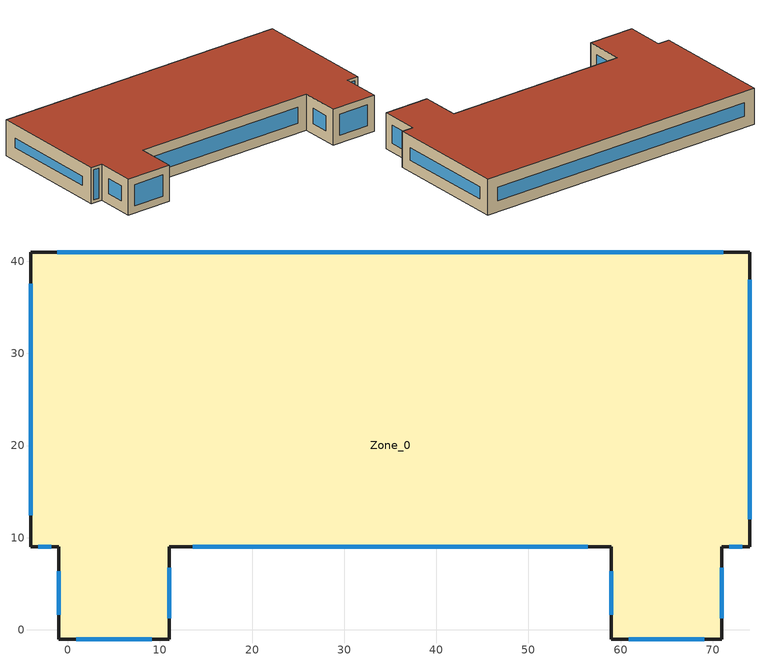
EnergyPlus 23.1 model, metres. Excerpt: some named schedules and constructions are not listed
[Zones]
Zone_0
 floor outside (90.1-2019 Nonresidential CZ 0 Exterior Floor (Mass)): 11,9 11,-1 -1,-1 -1,9 -4,9 -4,41 74,41 74,9 71,9 71,-1 59,-1 59,9 z6.95
 wall outside (90.1-2019 Nonresidential CZ 0 Exterior Wall (Mass)): 11,-1 11,9 59,9 59,-1 71,-1 71,9 74,9 74,41 -4,41 -4,9 -1,9 -1,-1 11,-1 z6.95:16.18
 window (90.1-2019 Nonresidential CZ 0 Glazing (Operable)): 11,1.26 11,6.75 / 71,1.26 71,6.75 z9.2:13.92; 0.91,-1 9.09,-1 / 60.91,-1 69.09,-1 z8.85:14.27; -1,6.35 -1,1.66 / 59,6.35 59,1.66 z9.6:13.53; -3.22,9 -1.78,9 / 71.78,9 73.22,9 z7.72:15.4; -4,37.56 -4,12.44 z10.39:12.74; 71.13,41 -1.13,41 z9.82:13.31; 74,12.03 74,37.98 z9.97:13.16; 13.55,9 56.45,9 z9.5:13.63
 roof outside (90.1-2019 Nonresidential CZ 0 Exterior Roof (Mass)): 11,9 59,9 59,-1 71,-1 71,9 74,9 74,41 -4,41 -4,9 -1,9 -1,-1 11,-1 z16.18
[EnergyManagementSystem:Sensor] Output:Variable Index Key=Environment
Name | Output:Variable
OutdoorTemp | Site Outdoor Air Drybulb Temperature
OutdoorRelHumid | Site Outdoor Air Relative Humidity
[ZoneHVAC:IdealLoadsAirSystem]
Zone_0 Ideal Loads Air: Maximum Heating Supply Air Temperature {C}=35; Minimum Cooling Supply Air Temperature {C}=12; Maximum Heating Supply Air Humidity Ratio {kgWater/kgDryAir}=0.01; Minimum Cooling Supply Air Humidity Ratio {kgWater/kgDryAir}=0.008; Heating Limit=LimitFlowRateAndCapacity; MaximumHeatingAirFlowRate [m3/s]=Autosize; MaximumSensibleHeatingCapacity [W]=Autosize; Cooling Limit=LimitFlowRateAndCapacity; MaximumCoolingAirFlowRate [m3/s]=Autosize; MaximumTotalCoolingCapacity [W]=Autosize; HeatingAvailabilitySchedule=Off; CoolingAvailabilitySchedule=CoolAvail_Zone_0; Dehumidification Control Type=Humidistat; Humidification Control Type=Humidistat; Design Specification Outdoor Air Object=Zone_0MinFreshAir; Demand Controlled Ventilation Type=OccupancySchedule; Outdoor Air Economizer Type=NoEconomizer; Heat Recovery Type=None; SensibleHeatRecoveryEffectiveness=0.7; LatentHeatRecoveryEffectiveness=0.65
[Schedule:Constant]
Off: Value=0
AllOn: Value=1
Zone_0Heating_SP_Sch: HeatingSetpoint=24
Zone_0Cooling_SP_Sch: CoolingSetpoint=26
[Schedule:Day:Hourly]
98de71ae-98b6-41fe-a1b3-b9b9342848b0: Fraction, 0, 0, 0, 0, 0, 0, 0, 0, 0, 0, 0, 0, 0, 0, 0, 0, 0, 0, 0, 0, 0, 0, 0, 0
0640e9a3-2647-4210-926b-2e60614e7baf: Fraction, 0, 0, 0, 0, 0, 0, 0, 0.1, 0.7, 0.9, 0.9, 0.9, 0.5, 0.5, 0.9, 0.9, 0.9, 0.7, 0.3, 0.1, 0.1, 0.1, 0.1, 0
004988bd-1fdc-42e3-a10f-6123a62f3b35: Fraction, 0.05, 0.05, 0.05, 0.05, 0.05, 0.05, 0.05, 0.05, 0.05, 0.05, 0.05, 0.05, 0.05, 0.05, 0.05, 0.05, 0.05, 0.05, 0.05, 0.05, 0.05, 0.05, 0.05, 0.05
34158a8a-b92c-444f-83a0-d5dc2d4977ae: Fraction, 0.05, 0.05, 0.05, 0.05, 0.05, 0.05, 0.05, 0.3, 0.8, 0.9, 0.9, 0.9, 0.9, 0.9, 0.9, 0.9, 0.9, 0.8, 0.5, 0.3, 0.3, 0.1, 0.1, 0.05
f054a14b-d626-4e4f-a413-cd4db60326a4: Fraction, 0.2, 0.2, 0.2, 0.2, 0.2, 0.2, 0.2, 0.2, 0.2, 0.2, 0.2, 0.2, 0.2, 0.2, 0.2, 0.2, 0.2, 0.2, 0.2, 0.2, 0.2, 0.2, 0.2, 0.2
07a23ad4-dd92-456d-9ef4-25bf54302d3f: Fraction, 0.2, 0.2, 0.2, 0.2, 0.2, 0.2, 0.2, 0.3, 0.8, 0.9, 0.9, 0.9, 0.9, 0.9, 0.9, 0.9, 0.9, 0.9, 0.5, 0.3, 0.3, 0.2, 0.2, 0.2
59d1b334-04ba-4363-919a-7a111a44c794: Fraction, 1, 1, 1, 1, 1, 1, 1, 1, 0, 0, 0, 0, 0, 1, 0, 0, 0, 0, 0, 0, 0, 0, 0, 0
0f26759d-0644-4e50-aa1b-fcd7fa6afe0f: Fraction, 1, 1, 1, 1, 1, 1, 1, 1, 0, 0, 0, 0, 0, 0, 0, 0, 0, 0, 0, 0, 0, 0, 0, 0
318187e7-5c1f-47e3-9277-af0e2b7da707: Fraction, 1, 1, 1, 1, 1, 1, 1, 1, 0, 0, 0, 1, 1, 1, 1, 1, 0, 0, 0, 0, 0, 0, 0, 1
aee15cac-d395-4032-8114-9b4bb5a356dc: Fraction, 1, 1, 1, 1, 1, 1, 1, 1, 0, 0, 0, 0, 0, 0, 0, 0, 0, 0, 0, 0, 0, 0, 0, 1
7d41a5ea-b720-4077-bb14-a05d87ea9681: Fraction, 1, 1, 1, 1, 1, 1, 1, 1, 0, 0, 0, 0, 1, 1, 1, 0, 0, 0, 0, 0, 0, 0, 0, 0
45a83e3a-dbef-42fc-9834-84ef9ee3b0a0: Fraction, 1, 1, 1, 1, 1, 1, 1, 1, 0, 0, 0, 0, 0, 0, 0, 0, 0, 0, 0, 0, 0, 0, 1, 1
341b650f-a121-4014-ae46-2007fbbd5f37: Fraction, 1, 1, 1, 1, 1, 1, 1, 0, 0, 0, 0, 0, 1, 1, 1, 1, 0, 0, 0, 0, 0, 0, 0, 1
900f58f4-38de-4f9b-b05a-4f2ecd03661f: Fraction, 1, 1, 1, 1, 1, 1, 1, 1, 0, 0, 0, 0, 1, 1, 1, 1, 1, 0, 0, 0, 0, 0, 0, 0
3dc08667-6c2d-47fc-94ae-249e8decdf4b: Fraction, 1, 1, 1, 1, 1, 1, 1, 1, 0, 0, 0, 0, 1, 1, 1, 1, 1, 0, 0, 0, 0, 0, 0, 1
6d68ffcc-1362-4b3b-9d78-339562408aa6: Fraction, 1, 1, 1, 1, 1, 0, 0, 0, 0, 0, 1, 1, 1, 1, 0, 0, 0, 0, 0, 0, 0, 0, 1, 1
0a754654-f389-429c-a26f-92d3acae430e: Fraction, 1, 1, 1, 1, 1, 0, 0, 0, 0, 0, 0, 0, 0, 0, 0, 1, 1, 1, 1, 1, 1, 1, 1, 1
99174638-7e42-46be-82d0-53d7de1d66e1: Fraction, 1, 1, 1, 1, 1, 1, 1, 0, 0, 0, 0, 0, 0, 0, 0, 0, 0, 0, 0, 0, 0, 0, 1, 1
a3e2e9a5-99f8-485d-a5b5-07509c44c5c9: Fraction, 1, 1, 1, 1, 1, 1, 1, 0, 0, 0, 0, 0, 0, 0, 0, 0, 0, 0, 0, 0, 0, 0, 0, 1
a330aff7-16cd-4724-841d-2f91400e6d6c: Fraction, 1, 1, 1, 1, 1, 1, 1, 1, 1, 1, 1, 0, 0, 0, 0, 0, 0, 0, 0, 0, 1, 1, 1, 1
01dc1f6e-f648-4140-b23f-e59894f2e4e2: Fraction, 1, 1, 1, 1, 1, 1, 0, 0, 0, 0, 0, 0, 0, 0, 0, 0, 0, 0, 0, 0, 0, 1, 1, 1
e58b1214-7130-41c6-bb01-e433ee20e46e: Fraction, 1, 1, 1, 1, 0, 0, 0, 0, 0, 0, 0, 0, 0, 0, 0, 0, 0, 0, 0, 0, 0, 1, 1, 1
4d4e208a-5f8d-42b7-b282-ac07cf17a0bc: Fraction, 1, 1, 1, 1, 1, 1, 1, 1, 1, 1, 1, 1, 1, 1, 0, 0, 0, 0, 0, 0, 1, 1, 1, 1
e136f96c-5ca2-4179-9041-dc8fd92a6337: Fraction, 1, 1, 1, 1, 1, 1, 0, 0, 0, 0, 0, 0, 0, 0, 0, 0, 0, 0, 0, 0, 0, 0, 1, 1
2a4a2089-ae6f-48aa-a942-3db9da7d4872: Fraction, 0, 1, 1, 1, 1, 1, 1, 1, 0, 0, 0, 0, 0, 1, 0, 0, 0, 0, 1, 1, 1, 1, 1, 1
ca2c308d-65cc-465f-b789-d3e04399737b: Fraction, 1, 1, 1, 1, 1, 1, 0, 0, 0, 0, 0, 0, 1, 1, 0, 0, 1, 1, 1, 1, 1, 1, 1, 1
3f1b2a3d-4808-4738-bd25-d25169afb5c7: Fraction, 1, 1, 1, 1, 1, 1, 1, 1, 0, 0, 0, 0, 0, 0, 0, 0, 0, 0, 0, 0, 0, 1, 1, 1
0dd2df46-93e6-486a-b476-3d40ee52131c: Fraction, 1, 1, 1, 0, 0, 0, 0, 0, 0, 0, 0, 0, 0, 0, 0, 0, 0, 0, 0, 0, 0, 0, 0, 0
d6d55b27-423f-4fcc-8598-e2f2a564c43e: Fraction, 1, 1, 1, 1, 1, 1, 1, 1, 0, 0, 0, 0, 1, 1, 1, 1, 0, 0, 0, 0, 0, 0, 0, 0
0eb32e5c-692e-44ad-bdb8-bca25fd637de: Fraction, 0, 0, 0, 0, 0, 0, 0, 0, 1, 1, 1, 1, 1, 1, 1, 1, 0, 0, 0, 0, 0, 0, 0, 0
144c33c1-05d1-4800-85e7-ecca17006546: Fraction, 0, 0, 0, 1, 1, 1, 1, 1, 0, 0, 0, 0, 0, 0, 0, 0, 0, 0, 0, 0, 0, 0, 0, 0
cfc209d8-1be4-407f-9533-ff71014a385c: Fraction, 0, 0, 0, 1, 1, 1, 1, 1, 0, 0, 0, 0, 0, 1, 1, 1, 0, 0, 0, 0, 0, 0, 0, 0
6e076bb6-f9f9-4db1-b992-ecfa5b7e6f1d: Fraction, 0, 1, 1, 1, 1, 1, 1, 1, 0, 0, 0, 0, 0, 1, 1, 0, 0, 0, 0, 0, 0, 0, 0, 0
f1d31ddb-c709-4371-93d5-1fdcaaaa8b2c: Fraction, 0, 0, 0, 0, 1, 1, 1, 1, 0, 0, 0, 0, 0, 0, 0, 0, 0, 0, 0, 0, 0, 0, 0, 0
d6d90ccd-8695-4911-9219-8e3c3762c929: Fraction, 1, 1, 1, 1, 1, 1, 1, 1, 1, 0, 1, 1, 1, 1, 1, 1, 1, 0, 0, 1, 1, 1, 1, 1
930c6bcd-b3fc-465a-bb21-56e0a4f2c251: Fraction, 1, 1, 1, 1, 1, 1, 1, 1, 0, 0, 0, 1, 1, 1, 1, 1, 0, 1, 1, 1, 1, 1, 1, 1
2f02b1ef-e1ca-4606-a8cb-5620407a4dce: Fraction, 0, 1, 1, 1, 1, 1, 1, 1, 0, 0, 0, 0, 1, 1, 1, 0, 0, 0, 0, 0, 0, 0, 0, 0
b2056ff6-a33b-472e-b597-d54772f5b320: Fraction, 0, 0, 0, 0, 0, 0, 0, 0, 0, 0, 0, 0, 1, 0, 0, 0, 0, 0, 0, 0, 0, 0, 0, 0
3635b803-ce59-474a-9c52-95f1cc2cc4ee: Fraction, 0, 1, 1, 1, 1, 1, 1, 1, 0, 0, 0, 0, 0, 0, 0, 0, 0, 0, 0, 0, 0, 0, 0, 0
6988c4a1-c59d-4da7-a1d8-c76750e50ed8: Fraction, 0, 1, 0, 0, 1, 0, 0, 0, 0, 0, 0, 1, 1, 1, 1, 1, 1, 0, 0, 0, 0, 0, 0, 0
1fa21241-1025-4b6a-b862-49394e577ce6: Fraction, 0, 0, 0, 0, 0, 0, 0, 0, 0, 0, 0, 0, 1, 0, 1, 0, 0, 0, 0, 0, 0, 0, 0, 0
011e862a-ddda-4d77-a145-81a31a836a3a: Fraction, 0, 0, 0, 0, 0, 0, 0, 0, 0, 0, 0, 1, 0, 0, 1, 1, 0, 0, 0, 0, 0, 0, 0, 1
89506cb6-160a-4d11-b5ae-d74caff9d82a: Fraction, 0, 0, 0, 1, 1, 1, 1, 1, 0, 0, 0, 1, 1, 1, 1, 0, 0, 0, 0, 0, 0, 1, 1, 0
b41a614d-201a-4205-9592-a8fb1aee2382: Fraction, 0, 1, 1, 1, 1, 1, 1, 1, 0, 0, 0, 1, 1, 1, 1, 1, 0, 0, 1, 0, 0, 1, 1, 1
d563965c-9121-4aa7-af4b-2c2d5ff0f99c: Fraction, 1, 1, 1, 1, 1, 1, 1, 1, 0, 0, 0, 1, 1, 1, 1, 0, 0, 0, 0, 1, 0, 0, 1, 1
715bf42e-4792-4394-a826-32733cfacbba: Fraction, 1, 1, 1, 1, 1, 1, 1, 1, 1, 1, 0, 0, 0, 0, 0, 0, 0, 0, 0, 1, 1, 1, 1, 1
6059c219-74e0-4927-a9b8-cc7035b24750: Fraction, 1, 1, 1, 1, 1, 1, 1, 1, 0, 0, 0, 1, 1, 1, 1, 1, 1, 0, 1, 1, 1, 1, 1, 1
996866d7-ad10-4da5-90cb-8e593fca26a5: Fraction, 1, 1, 0, 0, 1, 1, 0, 0, 0, 0, 0, 1, 0, 0, 1, 1, 0, 0, 0, 0, 0, 0, 0, 0
7b88bede-f9a1-4724-9d1c-14b11be6cfd8: Fraction, 0, 1, 1, 0, 1, 1, 0, 0, 0, 0, 0, 1, 1, 1, 1, 1, 1, 0, 0, 0, 0, 0, 0, 0
fc7d8cff-cd51-4304-91c6-0fd6892ace6f: Fraction, 0, 0, 0, 0, 1, 1, 1, 1, 0, 0, 0, 1, 1, 1, 1, 1, 0, 0, 0, 0, 0, 0, 0, 0
4e78f8e8-80d8-4282-affe-d6aa7f06e292: Fraction, 1, 1, 1, 1, 1, 1, 1, 1, 0, 0, 0, 1, 1, 1, 1, 1, 0, 0, 0, 0, 0, 0, 0, 0
aea6751d-79a4-42ee-990d-66799a5a64a2: Fraction, 0, 0, 1, 1, 1, 1, 1, 0, 0, 0, 0, 1, 1, 1, 1, 1, 1, 0, 0, 0, 0, 0, 0, 0
c1ed6bcd-fb7b-4cdf-a928-7ca597880db3: Fraction, 0, 0, 0, 0, 0, 0, 0, 0, 0, 0, 0, 0, 0, 1, 0, 0, 0, 0, 0, 0, 0, 0, 0, 0
908e3fdc-e0db-4cc7-906f-ea38a85dd8dc: Fraction, 0, 0, 0, 0, 0, 0, 0, 0, 0, 0, 0, 1, 1, 1, 0, 0, 0, 0, 0, 0, 0, 0, 0, 0
656934ec-fef5-43d2-9c30-fae846b8acf0: Fraction, 0, 0, 0, 0, 0, 0, 0, 0, 0, 0, 0, 0, 1, 1, 1, 1, 0, 0, 0, 0, 0, 0, 0, 0
3bcd4cfc-ea3a-498f-a008-27e3ebf3aad5: Fraction, 0, 0, 0, 1, 1, 1, 1, 1, 0, 0, 0, 1, 1, 1, 1, 1, 0, 0, 0, 0, 0, 0, 0, 0
e2acdc1e-ac0a-4cb6-b454-27dd64717248: Fraction, 1, 1, 1, 0, 1, 1, 1, 1, 0, 0, 0, 1, 1, 1, 1, 1, 1, 0, 0, 0, 0, 0, 0, 1
698e3ffc-28f5-45ef-8cf0-da1e57303cd7: Fraction, 1, 1, 1, 1, 1, 1, 1, 1, 0, 0, 0, 1, 1, 1, 1, 1, 1, 0, 0, 0, 0, 0, 0, 1
3dedf8f3-b7c8-4ea8-bf2b-c6d3ef5de4b5: Fraction, 1, 1, 1, 1, 0, 0, 0, 1, 0, 0, 1, 1, 1, 1, 1, 1, 1, 0, 0, 0, 0, 0, 0, 0
f039e49e-f4ce-42a2-bfd7-b4f95cb6a5df: Fraction, 1, 1, 1, 1, 0, 0, 0, 0, 0, 0, 0, 1, 1, 1, 1, 1, 1, 0, 0, 0, 0, 0, 0, 0
90b9b106-ac46-4d63-8e52-64209c5ef079: Fraction, 0, 0, 0, 0, 0, 0, 0, 0, 0, 0, 0, 1, 1, 1, 1, 1, 0, 0, 0, 0, 0, 1, 1, 1
9f66f908-51ba-4e28-8874-0d1b74150d7d: Fraction, 1, 1, 1, 1, 1, 1, 1, 1, 1, 1, 0, 0, 0, 0, 1, 1, 0, 0, 0, 1, 1, 0, 1, 0
e15d0947-ee73-4da5-b22a-3deb002d0407: Fraction, 0, 1, 1, 1, 1, 1, 1, 1, 1, 1, 1, 1, 0, 1, 0, 1, 1, 1, 1, 1, 1, 1, 1, 1
a7f438a5-5570-4bc2-ba93-420dddbb38d2: Fraction, 1, 1, 1, 1, 1, 1, 1, 1, 0, 0, 0, 1, 0, 1, 1, 0, 0, 0, 0, 1, 0, 1, 1, 1
f565ef0d-9253-4165-bc73-a4cb2191c647: Fraction, 1, 1, 1, 1, 1, 1, 1, 1, 0, 0, 0, 1, 1, 1, 1, 1, 1, 1, 0, 0, 0, 0, 0, 0
3dbb109b-3fad-4328-bd12-6a78ccc694ce: Fraction, 1, 0, 1, 1, 1, 0, 1, 1, 0, 0, 0, 1, 1, 1, 1, 1, 1, 0, 0, 0, 0, 0, 0, 0
e35d33e6-5b7f-45e8-8113-3727817fccd0: Fraction, 0, 0, 0, 0, 0, 1, 1, 0, 0, 0, 0, 0, 1, 1, 1, 1, 0, 0, 0, 0, 1, 1, 1, 0
235130f6-2bf4-4c47-b0a5-b7ddf12a67c7: Fraction, 0, 1, 0, 1, 1, 1, 1, 1, 0, 0, 0, 1, 1, 1, 1, 1, 1, 0, 0, 0, 0, 0, 0, 0
b500764c-25a7-436b-9ef3-2ae1582f66f5: Fraction, 0, 1, 1, 1, 1, 1, 0, 1, 0, 0, 0, 1, 1, 1, 1, 1, 1, 1, 0, 0, 0, 0, 0, 0
38aa69aa-0841-4762-b792-f4e0fdf71c8e: Fraction, 0, 0, 0, 1, 1, 1, 1, 1, 0, 0, 0, 1, 1, 1, 1, 1, 1, 1, 0, 0, 0, 0, 0, 0
4686b1ff-4cd1-49be-831b-3bb77edd0d4c: Fraction, 0, 0, 0, 0, 1, 1, 1, 1, 0, 0, 0, 1, 1, 1, 1, 1, 1, 1, 0, 0, 0, 0, 0, 0
2497a99f-4f31-4545-96e9-6eaa42205e8c: Fraction, 0, 0, 1, 1, 1, 1, 1, 1, 0, 0, 0, 1, 1, 1, 1, 1, 0, 1, 1, 1, 0, 1, 1, 1
21c5c770-4df4-4e37-b7b7-961c6485b7ba: Fraction, 0, 0, 0, 0, 1, 1, 1, 1, 0, 0, 1, 1, 1, 1, 1, 1, 1, 0, 0, 0, 0, 0, 0, 0
882d5cdb-fdb3-49c5-a1a7-efb56e7ad3e1: Fraction, 0, 0, 0, 0, 0, 1, 0, 0, 0, 1, 1, 1, 1, 1, 1, 1, 1, 1, 0, 0, 0, 0, 0, 0
217c141b-0021-422c-bfc5-b326702bcaca: Fraction, 0, 0, 0, 1, 1, 1, 1, 0, 0, 0, 0, 1, 1, 1, 1, 1, 1, 1, 0, 0, 0, 0, 0, 0
cb9ef3ab-8a9f-4537-b771-78ea26fdbfe1: Fraction, 1, 1, 1, 0, 1, 0, 1, 1, 0, 0, 0, 0, 1, 1, 1, 1, 1, 0, 0, 0, 0, 0, 0, 0
e395a18c-0f40-43dd-8b46-634999459b7b: Fraction, 0, 0, 1, 1, 1, 1, 1, 1, 0, 1, 1, 1, 1, 1, 0, 1, 0, 0, 0, 1, 0, 0, 1, 1
7e1009ed-2f7d-478c-8783-5b2b8b15976f: Fraction, 1, 1, 1, 1, 1, 1, 0, 1, 0, 1, 1, 1, 1, 1, 1, 1, 1, 1, 0, 0, 0, 0, 0, 0
b4aafa5b-0951-45bb-9b3d-58f88ab55c81: Fraction, 0, 1, 1, 1, 1, 1, 0, 1, 0, 0, 0, 1, 1, 1, 0, 0, 0, 0, 0, 0, 0, 0, 0, 1
9092e191-ab99-450b-ac88-76718fe75c5c: Fraction, 1, 1, 1, 1, 1, 1, 1, 1, 0, 1, 1, 1, 1, 1, 1, 0, 1, 0, 0, 1, 1, 1, 1, 1
d9d0da87-cdf3-4c95-a079-c96924259043: Fraction, 1, 1, 1, 1, 1, 1, 1, 0, 0, 0, 0, 0, 1, 1, 1, 1, 0, 0, 0, 0, 0, 0, 1, 0
7d0ff2f6-0ce7-4bc6-aad1-cb358d7a8f94: Fraction, 0, 0, 1, 1, 1, 1, 1, 1, 0, 1, 1, 1, 1, 1, 1, 1, 1, 1, 1, 0, 0, 0, 0, 0
82b9d26d-afdc-46c4-bbb9-08c5a34f0792: Fraction, 1, 1, 1, 1, 1, 1, 1, 1, 0, 0, 1, 1, 1, 0, 0, 0, 0, 0, 0, 1, 0, 1, 1, 1
ad3d9b99-c2e2-4425-af03-b19e925fc8bb: Fraction, 1, 1, 1, 1, 1, 1, 1, 1, 0, 0, 0, 1, 1, 1, 1, 1, 0, 0, 0, 0, 0, 1, 1, 1
9cee518f-e0e3-485d-9692-dec3e07cac18: Fraction, 1, 1, 1, 1, 1, 1, 1, 1, 0, 1, 1, 0, 1, 1, 1, 0, 0, 0, 0, 1, 1, 1, 1, 1
74821114-dd39-4821-9743-7d64cf1df0b1: Fraction, 1, 1, 1, 1, 1, 1, 1, 1, 0, 0, 1, 1, 1, 1, 1, 1, 1, 1, 0, 0, 0, 0, 0, 0
23725fa5-1423-4b14-80ee-59e76c6b3772: Fraction, 0, 1, 1, 0, 1, 1, 1, 1, 0, 1, 1, 1, 1, 1, 1, 1, 0, 1, 1, 1, 1, 1, 1, 1
ed32c92f-b712-4864-99c2-fc29b1f248a1: Fraction, 1, 1, 0, 1, 1, 1, 1, 1, 0, 0, 1, 1, 1, 0, 0, 0, 1, 1, 0, 1, 1, 1, 1, 1
426f00b9-d0c9-4a60-8521-dc9009a1fc24: Fraction, 1, 1, 1, 1, 1, 1, 1, 1, 0, 0, 1, 1, 1, 1, 1, 0, 1, 1, 1, 1, 1, 1, 1, 1
3b62c0fe-df06-42b7-924a-3240077474c7: Fraction, 1, 1, 1, 1, 1, 1, 1, 1, 1, 0, 1, 1, 1, 1, 1, 0, 1, 0, 0, 1, 1, 1, 1, 1
853cd941-153a-4024-8627-ad7af9361a3b: Fraction, 1, 1, 1, 1, 1, 1, 1, 1, 1, 1, 1, 1, 1, 1, 0, 0, 0, 0, 0, 0, 0, 1, 1, 1
36b2eb81-75bb-4196-a764-40162e7d3831: Fraction, 1, 1, 1, 1, 0, 0, 0, 0, 0, 0, 1, 1, 1, 1, 1, 1, 1, 0, 0, 0, 0, 0, 0, 0
b39bb00c-7fed-45e3-b84d-07f30abfe7bf: Fraction, 0, 1, 1, 1, 1, 1, 1, 1, 0, 0, 0, 1, 1, 1, 1, 1, 1, 1, 0, 0, 0, 0, 0, 0
b859ebb6-7b3e-4836-b892-6db400e8de81: Fraction, 0, 1, 0, 0, 1, 0, 1, 0, 0, 0, 1, 1, 1, 1, 1, 1, 1, 0, 0, 0, 0, 0, 0, 0
5cd716d2-fa9a-4677-a9cb-a110be31d2db: Fraction, 0, 1, 1, 1, 1, 1, 1, 1, 0, 1, 1, 1, 1, 1, 1, 1, 1, 1, 0, 0, 0, 0, 0, 0
d75b9806-2d39-4766-addd-9ad76cfc264d: Fraction, 0, 0, 0, 0, 1, 0, 0, 0, 0, 1, 1, 1, 1, 1, 1, 1, 1, 1, 1, 0, 0, 0, 0, 0
22cb16dc-05a0-4dfd-a6f9-4fb25c7d03ca: Fraction, 0, 0, 0, 0, 1, 1, 0, 1, 0, 0, 1, 1, 0, 1, 1, 1, 1, 1, 1, 1, 1, 1, 1, 1
107e3e66-bd5b-49ba-9a17-31e69c6c7c71: Fraction, 1, 1, 1, 1, 1, 1, 1, 1, 0, 0, 0, 1, 1, 1, 1, 1, 1, 0, 0, 0, 0, 0, 0, 0
160fac0f-914b-4673-91c7-152042596306: Fraction, 0, 1, 1, 1, 1, 1, 1, 1, 0, 0, 1, 1, 1, 0, 0, 0, 0, 0, 0, 0, 0, 0, 0, 1
ea2544c6-8b58-4b6e-9bc9-bcfe239d3d03: Fraction, 1, 1, 1, 1, 1, 1, 1, 1, 0, 0, 1, 1, 1, 1, 1, 1, 1, 0, 1, 0, 0, 0, 0, 0
3b1c1b05-0e9c-4f96-a155-20a1fd7fa69c: Fraction, 0, 0, 0, 0, 1, 1, 0, 0, 0, 0, 1, 1, 0, 0, 0, 1, 1, 0, 0, 1, 1, 1, 1, 1
c4d6cd56-ff68-4ae9-b503-3380abf5954f: Fraction, 1, 1, 1, 1, 1, 1, 1, 1, 0, 0, 0, 1, 1, 1, 1, 0, 0, 1, 1, 1, 1, 1, 1, 1
2d21c33e-755a-461f-a15e-61e98ef17f10: Fraction, 1, 1, 1, 1, 1, 1, 1, 1, 0, 0, 0, 1, 1, 1, 1, 0, 1, 1, 0, 0, 0, 0, 0, 0
35fcf0b2-2c4b-4803-a4c6-1d6cc0d80953: Fraction, 0, 0, 0, 0, 1, 0, 0, 0, 0, 1, 0, 1, 1, 1, 0, 1, 1, 1, 1, 1, 1, 1, 1, 1
02f75608-d4f9-4420-8201-0081afef9c8b: Fraction, 1, 1, 1, 1, 1, 1, 1, 1, 1, 0, 0, 1, 1, 1, 1, 1, 0, 0, 0, 0, 0, 0, 0, 0
c679531e-2100-466a-8d08-1a4fd4dd1060: Fraction, 1, 1, 1, 1, 1, 1, 1, 1, 0, 1, 1, 1, 1, 1, 1, 0, 0, 0, 0, 0, 0, 0, 0, 0
5048c8f0-2a40-49ae-9136-8ff56f13fa91: Fraction, 1, 1, 1, 0, 1, 1, 0, 1, 0, 0, 0, 1, 1, 1, 0, 0, 0, 0, 0, 0, 0, 0, 0, 0
0f3f3f1d-3be6-4cb1-9308-77693c2de348: Fraction, 0, 0, 0, 0, 0, 0, 0, 0, 1, 1, 1, 1, 1, 1, 1, 1, 1, 1, 1, 0, 0, 0, 0, 0
dab59e25-338f-4442-b093-b8ff8a5974eb: Fraction, 0, 0, 0, 0, 1, 0, 1, 1, 1, 1, 1, 1, 1, 1, 1, 1, 1, 1, 0, 0, 0, 0, 0, 0
29f1cafd-2d6a-4370-8bfe-19081bcf2441: Fraction, 0, 0, 0, 0, 0, 1, 1, 1, 1, 1, 1, 1, 1, 1, 1, 1, 1, 1, 1, 0, 0, 0, 0, 0
4e3d56cf-6061-4498-80c5-94fc9a81c27e: Fraction, 0, 0, 0, 0, 1, 0, 1, 0, 0, 1, 1, 1, 1, 1, 1, 1, 1, 1, 1, 0, 0, 0, 0, 0
75f9bea0-6b82-4bf6-b860-2c218bff11b4: Fraction, 0, 0, 0, 0, 1, 1, 1, 1, 0, 1, 1, 1, 1, 1, 1, 1, 1, 1, 1, 0, 0, 0, 0, 0
46e08c37-ac88-4245-9296-36df200ecea6: Fraction, 0, 0, 0, 0, 0, 0, 0, 0, 1, 1, 1, 1, 1, 1, 0, 0, 0, 0, 0, 1, 0, 0, 0, 0
02b77d77-38de-430c-a273-0ac2be7f824e: Fraction, 0, 1, 0, 0, 1, 0, 1, 1, 0, 1, 1, 1, 1, 0, 1, 0, 0, 0, 0, 0, 0, 0, 0, 1
9dcab35f-4523-45c5-a4d8-9600fcffa77a: Fraction, 1, 0, 1, 1, 1, 1, 1, 0, 0, 1, 1, 1, 0, 0, 1, 1, 1, 0, 0, 0, 0, 0, 0, 0
16188d64-4b48-4ff4-85fa-c3fbb17dbdd6: Fraction, 1, 1, 0, 1, 1, 1, 1, 1, 0, 1, 1, 1, 1, 1, 1, 0, 0, 0, 0, 0, 0, 0, 0, 0
0f675746-6445-4a9d-9c43-670eab6825bc: Fraction, 0, 1, 1, 1, 1, 1, 1, 1, 0, 1, 1, 1, 0, 1, 1, 1, 0, 1, 0, 1, 1, 0, 1, 0
5cfe6b58-ecd6-4612-9b5d-6ac5824f09c6: Fraction, 1, 1, 1, 1, 1, 1, 1, 1, 0, 0, 0, 0, 1, 0, 0, 0, 0, 0, 0, 0, 0, 0, 1, 0
e0ac2ddb-3ca9-4b0d-a1f8-45018c14d43b: Fraction, 1, 1, 0, 1, 1, 1, 1, 1, 0, 1, 1, 1, 1, 1, 1, 1, 1, 1, 0, 0, 0, 0, 0, 0
4eb1097d-1ac2-478b-9b84-c762dcd3d74f: Fraction, 0, 0, 0, 0, 0, 0, 0, 0, 0, 1, 1, 0, 0, 1, 1, 0, 0, 0, 0, 0, 0, 1, 1, 1
9897c575-ac4d-49e8-98e9-60c42b0f4427: Fraction, 1, 1, 1, 1, 1, 1, 0, 0, 0, 0, 1, 1, 1, 1, 1, 1, 1, 1, 0, 0, 0, 0, 0, 0
c9a0a30d-9548-4ff9-8ad1-0ae9c747ac44: Fraction, 0, 0, 0, 0, 0, 0, 0, 0, 0, 0, 1, 1, 1, 1, 1, 1, 1, 1, 0, 0, 0, 0, 0, 0
3874ba70-3872-4184-8c3d-09606ef39b7b: Fraction, 0, 0, 0, 1, 1, 1, 0, 0, 0, 0, 0, 0, 1, 1, 0, 0, 1, 1, 0, 0, 0, 1, 1, 1
638b862c-e7cf-43fd-b327-f5290b195d5a: Fraction, 1, 1, 1, 1, 1, 1, 1, 1, 0, 1, 1, 1, 0, 0, 0, 0, 0, 0, 0, 0, 0, 0, 0, 1
e3fbc1a0-df5b-42a1-9fd2-fff7229ef746: Fraction, 1, 1, 1, 1, 1, 1, 1, 1, 1, 0, 0, 0, 1, 1, 1, 1, 0, 0, 0, 0, 0, 0, 1, 1
16ee5d51-9e4b-45fb-82a4-852ef0754a04: Fraction, 1, 1, 1, 1, 1, 1, 1, 1, 0, 0, 1, 1, 1, 1, 1, 1, 1, 0, 0, 0, 0, 0, 0, 0
31cd7656-4974-434c-996f-eb09802f2ebe: Fraction, 1, 1, 1, 1, 1, 1, 1, 1, 0, 0, 1, 1, 1, 1, 0, 0, 1, 1, 1, 1, 1, 1, 1, 1
43204d63-ad8d-4ab7-a47a-108505c53ef6: Fraction, 1, 1, 1, 1, 1, 1, 1, 1, 0, 0, 1, 1, 1, 1, 0, 0, 0, 1, 1, 1, 1, 1, 1, 1
a8f0f5b3-6e6e-4390-b3e2-00c0ca977284: Fraction, 0, 0, 0, 0, 1, 1, 1, 1, 0, 0, 0, 0, 0, 0, 0, 0, 0, 0, 0, 0, 0, 0, 1, 1
a704d86c-d301-4c3d-9326-e2782729b774: Fraction, 1, 1, 1, 1, 1, 1, 1, 1, 1, 1, 1, 1, 1, 1, 1, 1, 1, 1, 1, 0, 0, 0, 0, 0
1104e10b-4ffb-41c3-baa5-96595c7fc7c0: Fraction, 0, 0, 0, 0, 0, 0, 0, 0, 0, 0, 1, 1, 1, 1, 1, 0, 0, 0, 0, 0, 0, 1, 1, 1
0720ddf0-ffe5-45de-b7a6-f612177a6508: Fraction, 1, 1, 1, 1, 1, 1, 1, 1, 1, 0, 0, 0, 1, 1, 1, 1, 1, 0, 0, 0, 0, 0, 0, 0
fcbde508-10ef-4e53-b872-4d9e573cd203: Fraction, 0, 1, 0, 0, 0, 1, 1, 1, 0, 0, 1, 1, 1, 0, 0, 0, 0, 0, 0, 0, 0, 0, 0, 0
561a3429-8a95-440f-b756-38372c04999f: Fraction, 1, 1, 1, 1, 1, 1, 1, 1, 1, 0, 0, 0, 0, 0, 0, 0, 1, 1, 0, 0, 0, 0, 0, 0
9a08d9bd-5139-468a-bdc8-699aff4651cc: Fraction, 0, 0, 0, 1, 1, 0, 0, 0, 0, 1, 1, 1, 0, 0, 0, 0, 0, 0, 0, 0, 0, 0, 0, 0
16d7acc0-625d-4310-a702-314b7a344c94: Fraction, 0, 0, 0, 0, 0, 0, 0, 0, 0, 1, 1, 1, 0, 0, 0, 0, 0, 0, 0, 0, 1, 1, 1, 1
e00d5ffa-7f36-4ec2-bbeb-85ca09f4e38d: Fraction, 1, 1, 1, 1, 1, 1, 1, 1, 0, 0, 1, 1, 1, 1, 1, 1, 1, 1, 1, 0, 0, 0, 0, 0
78611bae-5bbe-4196-8ccc-d03dc08a3329: Fraction, 0, 1, 1, 1, 1, 1, 0, 0, 0, 1, 1, 1, 1, 1, 1, 1, 1, 0, 0, 0, 0, 0, 0, 0
8ecb9a46-431c-4269-8d4b-a573adb10c4b: Fraction, 0, 1, 1, 1, 1, 1, 1, 1, 1, 0, 0, 1, 1, 1, 1, 1, 0, 0, 0, 0, 0, 0, 0, 0
0c588bf0-d3f2-4001-acd4-224cb83a0e2a: Fraction, 0, 0, 0, 0, 0, 0, 0, 0, 0, 0, 0, 0, 1, 1, 1, 1, 0, 0, 0, 0, 0, 0, 0, 1
6671f9ec-6764-4d5f-ae35-d749b94c9c54: Fraction, 0, 0, 0, 0, 0, 0, 0, 0, 0, 0, 0, 0, 1, 1, 1, 1, 1, 1, 0, 0, 0, 0, 0, 0
90f0582f-4356-4e2b-ad25-e5966e444a95: Fraction, 0, 0, 1, 1, 1, 1, 1, 1, 0, 0, 0, 0, 0, 0, 0, 0, 0, 0, 0, 0, 0, 0, 0, 0
2f760b67-bc02-4525-b5fe-ff83e713a0d2: Fraction, 0, 0, 0, 0, 0, 0, 0, 0, 0, 0, 0, 0, 0, 0, 0, 0, 0, 0, 0, 0, 0, 0, 1, 1
ed018cb0-c9b0-41e8-9e01-aee53c4e2ffe: Fraction, 0, 0, 0, 1, 1, 1, 1, 1, 1, 0, 0, 0, 0, 0, 0, 0, 1, 0, 0, 0, 0, 0, 0, 0
b30e1dd7-6003-43db-89ed-3b32aa31487d: Fraction, 0, 0, 0, 1, 1, 1, 1, 1, 0, 0, 1, 1, 1, 1, 1, 1, 1, 0, 0, 0, 0, 0, 0, 0
2951a9c1-08a4-4293-8c95-3b3e3d0cfa49: Fraction, 0, 1, 1, 1, 1, 1, 1, 0, 0, 0, 1, 1, 1, 1, 1, 1, 1, 1, 0, 0, 0, 0, 0, 0
8afc3e03-b055-4af2-9bc9-4d7d108ba790: Fraction, 0, 0, 0, 0, 0, 0, 0, 0, 0, 1, 1, 1, 1, 1, 1, 1, 0, 0, 0, 0, 0, 0, 0, 0
4d4d746e-9feb-4241-9d57-3ca1464b6f12: Fraction, 0, 1, 1, 1, 1, 1, 1, 1, 1, 1, 1, 0, 1, 1, 1, 1, 1, 1, 0, 0, 0, 0, 0, 0
53f21c1d-1aa0-472d-805d-12590a1cc6e6: Fraction, 0, 1, 0, 1, 0, 0, 0, 1, 0, 0, 1, 1, 1, 1, 1, 1, 1, 1, 1, 0, 1, 1, 0, 0
ce772ce9-bd0c-458d-8f77-09e1a32b76d9: Fraction, 0, 0, 0, 0, 0, 0, 0, 0, 0, 0, 1, 1, 1, 1, 1, 1, 1, 1, 1, 1, 0, 0, 0, 0
c60e6fe5-a3e3-4092-866f-c073a2528635: Fraction, 0, 0, 0, 0, 0, 0, 0, 0, 1, 1, 1, 1, 1, 1, 1, 1, 1, 0, 0, 0, 0, 0, 0, 0
d4d53aef-46b2-48bd-86d1-6d0db4601ab6: Fraction, 0, 0, 0, 0, 0, 0, 0, 0, 0, 0, 1, 0, 0, 1, 1, 1, 1, 1, 1, 0, 0, 0, 0, 0
c605e8bf-5616-409d-80ea-faa8e61ef154: Fraction, 0, 0, 0, 1, 1, 0, 0, 0, 0, 1, 1, 1, 1, 0, 0, 0, 0, 0, 0, 0, 0, 0, 1, 0
de678ce4-b9d0-4b52-837c-6d82e38a929d: Fraction, 0, 1, 1, 1, 1, 0, 1, 1, 0, 0, 0, 0, 1, 1, 1, 1, 1, 1, 1, 0, 0, 0, 0, 0
a0e325a4-a33d-4513-9c2b-12e18bed1c93: Fraction, 0, 1, 0, 0, 1, 0, 1, 0, 0, 1, 1, 1, 1, 1, 1, 1, 1, 1, 1, 1, 0, 0, 0, 0
cac47856-fade-4468-9155-1c8370df25f2: Fraction, 0, 0, 0, 0, 0, 0, 0, 0, 0, 1, 1, 1, 1, 1, 1, 1, 1, 1, 1, 1, 1, 0, 0, 0
4b44bca6-0e78-4dd0-aea8-62f737db7963: Fraction, 0, 0, 0, 0, 0, 0, 0, 0, 1, 1, 1, 1, 1, 1, 1, 1, 1, 1, 1, 1, 1, 0, 0, 0
17f1f1ab-8337-4ab9-ac67-71ac125f4bd2: Fraction, 0, 0, 0, 0, 0, 0, 0, 1, 0, 1, 0, 0, 1, 1, 1, 0, 0, 1, 0, 0, 0, 0, 0, 0
019be3dd-161b-4283-915a-23e9bf76d8d6: Fraction, 0, 0, 0, 1, 1, 1, 1, 0, 0, 0, 0, 1, 1, 1, 1, 1, 1, 0, 0, 0, 0, 0, 0, 0
4cb8024a-6e10-4795-bf70-04c843619567: Fraction, 0, 1, 0, 0, 0, 0, 0, 0, 0, 1, 1, 1, 1, 1, 1, 1, 1, 1, 1, 0, 1, 0, 0, 0
ed7e3c21-8b16-4eef-889d-3af444396894: Fraction, 0, 0, 0, 0, 0, 0, 0, 0, 0, 0, 0, 1, 1, 1, 1, 1, 1, 0, 1, 1, 1, 1, 1, 0
549bb712-270c-40ee-87a9-5a8c9f107118: Fraction, 0, 1, 1, 0, 1, 0, 0, 1, 0, 0, 0, 1, 1, 1, 0, 0, 1, 0, 0, 1, 1, 1, 1, 0
26fe405d-ce37-4a97-a65a-d736b0359e21: Fraction, 1, 1, 1, 1, 1, 1, 1, 1, 0, 0, 0, 1, 1, 1, 1, 1, 1, 1, 0, 0, 0, 0, 1, 1
c3835bad-106b-4b60-aa2f-9ecc60eadcb3: Fraction, 0, 1, 0, 0, 1, 1, 1, 1, 0, 0, 1, 1, 1, 0, 0, 0, 0, 1, 0, 1, 1, 0, 1, 1
5a4c0845-867e-4ac2-8eab-25736a2af8fd: Fraction, 1, 1, 1, 1, 0, 0, 0, 0, 0, 0, 0, 1, 1, 0, 1, 1, 1, 1, 1, 0, 0, 0, 0, 0
554dfcb5-e8de-4b97-83d9-c01a885eec87: Fraction, 0, 0, 0, 0, 1, 1, 1, 1, 1, 0, 1, 1, 1, 0, 1, 1, 1, 0, 0, 0, 0, 0, 0, 0
b8c2097b-d495-4f39-bd15-c1cea590ff7c: Fraction, 0, 1, 1, 1, 1, 1, 1, 1, 0, 0, 0, 1, 1, 1, 1, 1, 0, 0, 0, 0, 0, 0, 0, 0
c33f6621-b943-4c90-8a42-eefbcb54b2c0: Fraction, 0, 0, 0, 0, 0, 0, 0, 0, 0, 0, 0, 1, 1, 0, 1, 1, 1, 1, 0, 0, 0, 0, 0, 0
d8d04f60-7853-493b-a852-f100605726e4: Fraction, 0, 0, 0, 0, 0, 0, 0, 0, 0, 1, 0, 1, 1, 1, 1, 1, 1, 1, 0, 0, 0, 0, 0, 0
8ed55df3-15c4-47a0-9395-15d4399047d7: Fraction, 0, 0, 0, 0, 0, 0, 0, 0, 0, 0, 1, 1, 1, 0, 1, 1, 1, 1, 0, 0, 0, 0, 0, 0
7c03e874-7705-4916-8813-a6be0e0c464a: Fraction, 0, 0, 0, 0, 0, 0, 1, 1, 1, 0, 1, 0, 0, 0, 0, 0, 0, 0, 0, 1, 0, 0, 0, 0
1ea6c86f-a3da-4131-a6de-2cd4088a169b: Fraction, 1, 0, 0, 0, 1, 0, 0, 0, 0, 0, 1, 1, 0, 1, 1, 1, 1, 0, 0, 0, 0, 0, 0, 0
5596e34e-f4bf-4a63-baff-934d96a23a7f: Fraction, 0, 0, 0, 0, 0, 0, 0, 0, 0, 1, 1, 1, 0, 0, 1, 1, 1, 1, 0, 0, 0, 0, 0, 0
4d660f9d-27a9-408b-a456-c33476d550d8: Fraction, 0, 0, 0, 0, 0, 0, 0, 0, 0, 1, 1, 1, 1, 1, 1, 1, 1, 1, 1, 0, 0, 0, 0, 0
63f50b05-b4bb-458f-b5c2-5b752c3b6704: Fraction, 0, 0, 0, 0, 0, 0, 0, 0, 0, 1, 1, 1, 0, 0, 1, 1, 1, 0, 0, 0, 0, 0, 0, 0
b74aef35-748b-4688-b798-7736a8573c34: Fraction, 0, 0, 0, 0, 1, 0, 0, 0, 0, 0, 1, 1, 1, 1, 1, 1, 1, 1, 0, 0, 0, 0, 1, 0
f56005a2-4f04-4095-bc1d-8e47585cb721: Fraction, 0, 1, 1, 1, 1, 1, 1, 0, 0, 0, 1, 1, 1, 0, 0, 0, 0, 0, 1, 1, 1, 1, 1, 1
880223a0-d14f-42fe-a39a-ecb1818b9710: Fraction, 1, 1, 1, 1, 1, 1, 0, 0, 0, 0, 1, 1, 1, 0, 1, 1, 1, 1, 0, 0, 0, 0, 0, 0
76a3271f-280d-4a68-b02d-8af7a0fb7ed7: Fraction, 0, 1, 1, 1, 1, 1, 1, 1, 0, 0, 0, 0, 0, 0, 1, 1, 0, 0, 0, 0, 0, 0, 0, 0
15b80c29-cdc9-4f15-a6d5-4d7247212a61: Fraction, 1, 0, 1, 1, 1, 1, 1, 1, 0, 0, 1, 1, 1, 1, 1, 1, 1, 1, 1, 1, 1, 1, 1, 1
59ab82b1-6edc-4cca-a0e8-039f2d240847: Fraction, 1, 1, 1, 1, 1, 1, 1, 1, 1, 1, 0, 0, 1, 0, 0, 0, 0, 0, 0, 0, 0, 0, 0, 1
7165149b-d821-4e0b-a381-87c427fefbe1: Fraction, 1, 1, 1, 1, 1, 1, 1, 1, 0, 0, 0, 0, 0, 0, 1, 1, 0, 0, 0, 0, 1, 0, 0, 1
60f7f609-a8ac-4178-a293-2d9e987db9ee: Fraction, 1, 1, 1, 1, 1, 1, 1, 1, 0, 0, 0, 0, 0, 0, 1, 1, 0, 0, 0, 0, 0, 0, 0, 0
69b4e133-8ea8-48b9-a154-8abc56f5e4d1: Fraction, 0, 1, 0, 1, 1, 1, 1, 1, 0, 0, 0, 1, 1, 1, 0, 0, 0, 0, 0, 0, 0, 0, 0, 0
fb582da7-1836-4491-b83a-ddb4dbcd816d: Fraction, 0, 1, 1, 1, 1, 1, 1, 1, 1, 0, 0, 1, 1, 1, 1, 1, 1, 0, 0, 0, 0, 0, 0, 0
3220b92c-5ce8-4ad5-80f9-9214e499d0de: Fraction, 0, 0, 0, 1, 1, 1, 1, 1, 0, 0, 0, 1, 1, 1, 1, 1, 1, 1, 1, 0, 0, 0, 0, 0
ce21a1af-9f93-4317-ae68-03c796b42d87: Fraction, 0, 0, 0, 1, 1, 1, 1, 1, 0, 0, 1, 1, 1, 0, 1, 1, 1, 0, 1, 1, 1, 1, 1, 1
50ab991d-8f42-4f91-bb6e-6b45e6c9e0c4: Fraction, 1, 0, 1, 1, 1, 1, 1, 1, 0, 0, 0, 0, 1, 0, 1, 0, 0, 0, 0, 0, 0, 0, 0, 0
8f21ec98-ab68-44ac-826a-40f7d7187eb5: Fraction, 0, 0, 0, 0, 0, 0, 0, 0, 0, 0, 0, 0, 0, 1, 1, 1, 0, 0, 0, 0, 0, 0, 0, 0
91641392-fba9-4510-be00-8851d350be37: Fraction, 0, 0, 0, 0, 1, 0, 0, 0, 0, 0, 0, 1, 1, 1, 1, 1, 1, 0, 0, 0, 0, 0, 0, 0
de04aad5-d403-4e98-8a61-de1cb2281bb7: Fraction, 0, 0, 0, 0, 1, 0, 0, 0, 0, 1, 1, 0, 0, 1, 1, 1, 1, 1, 1, 1, 1, 1, 1, 1
067c70bc-fa7c-46f6-a2d2-da8b5835f68d: Fraction, 1, 1, 1, 1, 1, 1, 1, 1, 1, 0, 0, 1, 0, 1, 1, 1, 1, 1, 1, 0, 0, 0, 0, 1
7a866c4e-3898-4878-b5a7-f1531d4e1c0d: Fraction, 1, 1, 1, 1, 1, 1, 1, 1, 0, 0, 0, 0, 0, 0, 1, 1, 1, 0, 0, 0, 0, 0, 0, 0
9b1247f2-0426-4605-8306-aedd98be71d0: Fraction, 0, 0, 1, 0, 0, 0, 0, 1, 0, 0, 0, 0, 0, 1, 1, 1, 1, 0, 0, 0, 0, 0, 1, 0
7155cb8e-aadf-4b5b-89d9-f6d8151ae483: Fraction, 0, 0, 1, 1, 1, 1, 1, 1, 0, 0, 0, 1, 1, 1, 1, 1, 1, 1, 0, 0, 0, 0, 0, 0
42b37af3-a6a3-4646-bf0c-6c1009444f50: Fraction, 0, 0, 1, 1, 1, 1, 1, 1, 0, 0, 1, 1, 1, 1, 1, 1, 1, 1, 1, 0, 0, 0, 0, 0
2db1b912-2312-42a3-b82b-c1dfb54e87be: Fraction, 0, 0, 1, 1, 1, 1, 1, 1, 0, 1, 1, 1, 1, 1, 1, 1, 1, 1, 0, 0, 0, 0, 0, 0
3deb8d05-62bd-4af7-a707-aaa59e0173cb: Fraction, 0, 0, 1, 1, 1, 1, 1, 1, 0, 0, 1, 1, 1, 1, 1, 1, 1, 1, 0, 0, 0, 0, 0, 0
e331e416-cdb0-4727-b3f0-d526b2b66f14: Fraction, 0, 0, 1, 1, 1, 1, 1, 1, 0, 1, 0, 1, 1, 1, 1, 1, 1, 1, 0, 0, 0, 0, 0, 0
a10098a1-4e9e-4354-b74f-82c288cce5a2: Fraction, 0, 0, 0, 0, 0, 0, 0, 0, 0, 0, 0, 1, 1, 1, 1, 1, 1, 1, 0, 0, 0, 0, 0, 0
288cfb5a-9d2b-4173-93c6-9d3054613942: Fraction, 0, 0, 0, 0, 0, 0, 0, 0, 0, 1, 1, 1, 1, 1, 1, 1, 1, 0, 0, 0, 0, 0, 0, 0
b35efdb7-29e1-433d-a5f1-254e2443bfda: Fraction, 0, 1, 1, 1, 1, 1, 1, 1, 1, 1, 1, 1, 0, 0, 0, 1, 1, 0, 0, 0, 0, 0, 0, 0
63e6e88b-1bae-49c7-90d1-06932a13f337: Fraction, 0, 1, 0, 1, 1, 1, 1, 1, 1, 0, 0, 0, 1, 1, 1, 1, 1, 0, 0, 0, 0, 0, 0, 1
cede604d-6551-4bba-a4a0-b466accba7a8: Fraction, 0, 0, 0, 1, 1, 1, 0, 1, 0, 0, 0, 1, 0, 0, 0, 0, 0, 0, 0, 0, 0, 0, 0, 0
21955c60-42a1-484b-8778-625d89511dd6: Fraction, 1, 1, 1, 1, 1, 1, 1, 1, 0, 0, 0, 1, 1, 0, 0, 0, 0, 0, 0, 0, 0, 0, 0, 0
ceea8c4b-19bf-4912-94f7-5b744f94b638: Fraction, 0, 0, 0, 0, 0, 0, 1, 1, 0, 0, 0, 0, 1, 1, 1, 0, 0, 0, 0, 0, 0, 0, 0, 0
842dd8cf-00c8-4446-9001-4da6cd8c88c2: Fraction, 0, 0, 1, 1, 1, 1, 1, 1, 0, 0, 0, 0, 1, 1, 1, 1, 0, 0, 0, 0, 0, 0, 0, 0
db9ac673-31c2-4916-a5f2-f6982f1e65ff: Fraction, 0, 0, 0, 1, 1, 1, 0, 0, 0, 0, 0, 1, 1, 1, 1, 1, 1, 1, 0, 0, 0, 0, 0, 0
7a784bb8-c73d-40a1-88d2-f0598b36111e: Fraction, 0, 0, 0, 1, 1, 1, 0, 0, 0, 0, 1, 1, 1, 1, 1, 1, 1, 1, 1, 0, 0, 0, 0, 0
a9126e6f-3d94-4152-8f20-9264d864a9c2: Fraction, 0, 0, 0, 0, 0, 1, 1, 0, 0, 0, 0, 0, 0, 0, 0, 0, 0, 0, 0, 0, 0, 0, 0, 0
4dfa3e14-c299-48bd-8423-7ff25f00dd8a: Fraction, 0, 0, 0, 0, 0, 0, 0, 0, 0, 0, 0, 0, 1, 0, 1, 1, 1, 1, 0, 0, 0, 0, 0, 0
6c1591fb-b727-4a81-9c14-34e172c6d422: Fraction, 0, 0, 0, 0, 0, 1, 1, 1, 0, 0, 0, 1, 1, 1, 1, 1, 0, 0, 0, 0, 0, 0, 0, 0
477dc466-2e85-4aaa-8574-599042a7c638: Fraction, 0, 0, 0, 0, 0, 0, 0, 0, 0, 1, 0, 1, 1, 1, 0, 1, 0, 0, 0, 0, 0, 0, 0, 0
f4937c2c-20d6-476b-b991-6eeaae4cc0e6: Fraction, 0, 0, 0, 0, 1, 0, 1, 0, 0, 0, 1, 1, 1, 0, 1, 1, 1, 0, 0, 0, 1, 1, 1, 1
15adf1f9-f40b-48fb-be34-1f3b5a030103: Fraction, 1, 1, 0, 0, 1, 1, 1, 1, 0, 0, 0, 0, 0, 0, 0, 0, 0, 0, 0, 0, 0, 0, 0, 0
1b956079-1eed-40ca-bdaa-d966069c8dd9: Fraction, 0, 0, 0, 0, 0, 1, 0, 1, 0, 0, 0, 1, 1, 1, 1, 1, 0, 0, 0, 1, 1, 1, 1, 1
14df7b94-c548-4711-8809-05f1ebaeae48: Fraction, 1, 1, 1, 0, 0, 1, 1, 1, 0, 0, 0, 0, 0, 0, 0, 0, 0, 0, 0, 0, 0, 0, 0, 0
9f0124cc-21ff-4741-9731-9328eeac4659: Fraction, 0, 0, 0, 0, 1, 0, 1, 1, 1, 0, 0, 0, 1, 0, 0, 0, 0, 0, 0, 0, 0, 0, 0, 0
51a0a817-91b1-4203-8574-487632abe08a: Fraction, 0, 0, 0, 1, 0, 0, 0, 0, 0, 0, 0, 1, 1, 0, 1, 1, 0, 1, 0, 0, 0, 0, 0, 0
6aeb5ed0-a385-4cd6-b52a-b0f0ba0cbdbd: Fraction, 0, 0, 0, 0, 0, 0, 0, 0, 0, 0, 0, 1, 1, 0, 0, 0, 0, 0, 0, 0, 0, 0, 0, 1
0d2b4627-a6bf-4ff4-83ca-093ef10297a2: Fraction, 1, 0, 1, 1, 1, 1, 1, 1, 0, 0, 0, 1, 1, 1, 1, 1, 0, 0, 0, 0, 0, 0, 0, 0
4fd3cfd6-bd9d-4bbe-a64b-388492cff040: Fraction, 0, 1, 1, 1, 1, 1, 1, 1, 0, 0, 1, 0, 0, 0, 1, 0, 0, 0, 0, 0, 1, 1, 1, 1
ca02c259-9a4f-4521-bfe7-f9ce5d147943: Fraction, 1, 1, 1, 0, 1, 0, 0, 0, 0, 0, 0, 0, 1, 1, 1, 1, 0, 1, 0, 0, 0, 0, 0, 0
6d6e1c1d-c309-42a0-b4cd-7d9b8766e1eb: Fraction, 0, 0, 0, 0, 0, 0, 1, 1, 0, 0, 0, 1, 1, 0, 0, 0, 0, 0, 0, 0, 0, 0, 0, 0
b1f2b045-3297-4df1-b4be-4aebe67ab026: Fraction, 0, 1, 1, 1, 1, 1, 0, 1, 1, 1, 1, 0, 0, 0, 0, 0, 0, 0, 0, 0, 0, 0, 0, 0
19ec2101-7dce-4100-845f-d2245b058223: Fraction, 0, 0, 0, 1, 0, 1, 1, 0, 0, 0, 0, 1, 0, 1, 1, 1, 1, 1, 1, 0, 0, 0, 0, 0
c5901c08-4945-48ce-bfc8-97adf64ad770: Fraction, 0, 0, 0, 1, 1, 1, 0, 0, 0, 0, 0, 0, 1, 1, 1, 1, 0, 0, 0, 0, 0, 0, 0, 0
b5214990-90fd-40d0-8f9b-e54156d2b281: Fraction, 0, 1, 1, 1, 1, 0, 1, 1, 0, 0, 0, 1, 1, 1, 1, 1, 1, 1, 1, 0, 0, 0, 0, 0
f2ed14b3-d813-4538-b4da-094a1ebadf52: Fraction, 0, 0, 0, 0, 0, 0, 0, 0, 0, 0, 1, 1, 1, 1, 1, 1, 1, 1, 1, 0, 0, 0, 0, 0
263b33fb-8e70-4225-b857-4590966185e5: Fraction, 0, 0, 1, 1, 1, 0, 0, 1, 0, 0, 1, 1, 1, 1, 1, 1, 1, 1, 1, 1, 0, 0, 0, 0
60f52e20-6f67-4969-a0d1-4af460140d84: Fraction, 0, 0, 0, 0, 0, 0, 0, 1, 0, 0, 1, 1, 1, 1, 1, 1, 0, 1, 1, 1, 1, 1, 0, 0
4bf67e52-49d0-4000-83b1-7d5490721fc4: Fraction, 0, 0, 0, 0, 0, 0, 0, 0, 0, 1, 0, 1, 1, 1, 0, 0, 0, 0, 0, 0, 0, 0, 1, 1
4f323366-6946-46ee-b282-014598f3be63: Fraction, 1, 1, 1, 1, 1, 1, 1, 1, 1, 0, 1, 0, 0, 1, 0, 0, 0, 0, 0, 1, 0, 0, 0, 1
5e3b2475-7e9f-45c4-9e04-9f1a64f57cd5: Fraction, 1, 1, 1, 1, 1, 1, 1, 1, 0, 0, 0, 1, 1, 1, 0, 0, 1, 1, 0, 0, 0, 0, 0, 1
8c893d6e-12b2-4692-8fd1-911aa970fbfd: Fraction, 0, 0, 0, 0, 0, 0, 0, 0, 0, 0, 1, 0, 1, 1, 1, 0, 0, 0, 0, 0, 0, 0, 0, 0
f04ae7c0-8f8c-4d1a-811c-98f8c9ab5e3c: Fraction, 0, 1, 1, 1, 1, 1, 1, 1, 1, 0, 1, 1, 1, 1, 1, 0, 0, 0, 0, 1, 0, 1, 1, 1
245e5591-ab09-48e5-a4b8-f4806d795a6c: Fraction, 0, 0, 0, 0, 1, 1, 1, 1, 1, 1, 1, 0, 0, 0, 0, 0, 0, 0, 1, 0, 0, 0, 0, 0
861c32e5-bb8d-40cc-8457-cd8cbcd893a5: Fraction, 0, 1, 0, 0, 1, 0, 0, 1, 0, 0, 1, 1, 1, 0, 0, 1, 0, 0, 0, 0, 0, 0, 0, 0
d09f0a66-1989-489c-a0e3-975cd3783672: Fraction, 0, 0, 0, 0, 1, 1, 1, 1, 0, 0, 1, 1, 0, 0, 0, 0, 0, 0, 0, 0, 0, 0, 0, 0
fdf23f4b-fea3-4b8f-a8c9-3dc552a9d773: Fraction, 0, 0, 0, 0, 0, 1, 0, 0, 0, 1, 0, 1, 1, 1, 1, 1, 0, 0, 0, 0, 0, 0, 0, 1
4833226e-ae12-4fe6-8fff-686652701ae2: Fraction, 1, 1, 1, 1, 1, 1, 1, 1, 0, 1, 1, 1, 1, 1, 1, 1, 0, 0, 0, 0, 0, 0, 0, 0
1092f31c-bbaa-457e-ba0d-e8a0f830d28b: Fraction, 0, 0, 0, 0, 0, 0, 0, 0, 0, 1, 1, 1, 1, 1, 1, 0, 0, 0, 0, 0, 0, 0, 0, 0
6788abe3-b378-4707-ae14-617b4c5cf6fe: Fraction, 0, 1, 0, 0, 1, 1, 1, 1, 0, 1, 1, 1, 1, 1, 1, 1, 1, 1, 0, 0, 0, 0, 0, 0
d9ac5028-6be5-4774-a971-924f967adcbc: Fraction, 0, 0, 1, 1, 1, 1, 1, 1, 0, 0, 0, 0, 0, 1, 0, 1, 1, 0, 0, 0, 0, 0, 0, 0
2297be7a-2a58-4789-8a67-953c35efce28: Fraction, 0, 0, 1, 1, 1, 1, 1, 1, 1, 1, 0, 0, 0, 0, 0, 0, 0, 0, 0, 0, 1, 0, 0, 0
7f98b41a-b692-4cdc-8414-b74e82570ce5: Fraction, 1, 1, 1, 1, 1, 0, 0, 0, 0, 0, 0, 1, 1, 1, 1, 1, 1, 0, 0, 0, 0, 0, 0, 0
42acaddf-61ce-45a0-97cc-45769c3f7b92: Fraction, 0, 1, 1, 1, 1, 1, 1, 0, 0, 0, 0, 0, 0, 0, 0, 0, 1, 1, 1, 1, 1, 1, 1, 1
850a9e62-ff18-4d4c-b3fb-6d600c20dbef: Fraction, 0, 1, 0, 0, 1, 0, 0, 0, 0, 0, 0, 0, 1, 0, 0, 0, 0, 0, 0, 0, 0, 0, 0, 0
894980d9-4cde-4a33-b230-a25f6afc773e: Fraction, 0, 1, 1, 1, 1, 1, 1, 1, 1, 1, 0, 0, 0, 0, 0, 1, 1, 0, 0, 0, 0, 0, 0, 0
a12b4cdc-9ae6-4a86-931f-52971b4b49c0: Fraction, 1, 1, 1, 0, 1, 1, 1, 1, 0, 0, 1, 1, 1, 1, 1, 1, 1, 1, 0, 0, 0, 0, 0, 0
4a5d473a-3032-4f3c-bac0-f231abf4de63: Fraction, 0, 1, 0, 0, 0, 0, 0, 0, 0, 0, 1, 0, 0, 0, 1, 1, 1, 1, 1, 0, 0, 0, 0, 1
4c399600-43ff-4949-9eee-71a38e3d8dfd: Fraction, 1, 1, 1, 1, 1, 0, 1, 1, 1, 0, 0, 0, 0, 1, 1, 0, 0, 0, 0, 0, 0, 0, 0, 1
e036ac02-1346-439d-b2d6-fd7a93ba2227: Fraction, 1, 1, 1, 1, 1, 1, 0, 0, 0, 0, 0, 1, 1, 1, 1, 1, 1, 0, 0, 0, 0, 0, 0, 0
93d4ddcc-8b47-450c-ba32-9a2b0ca2f587: Fraction, 0, 1, 1, 1, 1, 1, 1, 0, 0, 0, 0, 1, 1, 1, 1, 0, 0, 0, 0, 0, 0, 0, 0, 0
12668484-9951-4331-920c-68c7f37517df: Fraction, 0, 0, 0, 0, 0, 0, 0, 0, 0, 1, 1, 1, 1, 1, 1, 1, 1, 1, 0, 0, 0, 0, 0, 0
53d214fb-b877-469a-8a34-17c396d07c67: Fraction, 0, 0, 1, 1, 1, 1, 1, 0, 0, 0, 1, 1, 1, 1, 0, 0, 0, 0, 0, 0, 0, 0, 0, 0
e05c3134-d21a-4ef3-bb52-41a42894747b: Fraction, 1, 1, 1, 1, 1, 1, 1, 1, 1, 0, 0, 0, 0, 0, 0, 0, 0, 0, 1, 1, 1, 1, 1, 1
2f1ab74e-1054-4854-b408-db1e973d475b: Fraction, 1, 1, 1, 1, 1, 1, 1, 0, 0, 1, 1, 1, 0, 0, 0, 0, 0, 0, 0, 0, 0, 0, 0, 0
342c3d82-776a-49c4-9e8f-71df1cf74c5c: Fraction, 1, 1, 1, 1, 1, 1, 1, 1, 0, 1, 1, 0, 0, 0, 1, 1, 0, 0, 0, 0, 0, 0, 0, 0
b6755d43-8245-4146-8fd0-8c6f4a6d30ed: Fraction, 0, 0, 0, 1, 1, 1, 0, 0, 0, 1, 1, 1, 1, 1, 1, 1, 1, 1, 0, 0, 0, 0, 0, 0
a7241f46-796d-4f41-8685-fc5ceb4cb2ac: Fraction, 0, 0, 0, 0, 0, 0, 0, 1, 1, 1, 1, 0, 0, 0, 0, 0, 0, 0, 0, 0, 0, 0, 0, 1
b1ee2b10-97b5-4a44-b33e-788c76004487: Fraction, 1, 1, 1, 1, 1, 1, 1, 1, 0, 0, 0, 1, 1, 1, 1, 0, 0, 0, 1, 1, 1, 1, 1, 1
12adf8d5-9913-4be0-bc93-2800917f968f: Fraction, 1, 1, 1, 1, 1, 1, 1, 1, 1, 1, 1, 1, 1, 1, 1, 0, 0, 0, 0, 1, 1, 1, 0, 1
e6ab2adb-a38a-4086-96ef-64d416a53411: Fraction, 1, 1, 1, 1, 1, 1, 1, 1, 0, 0, 1, 1, 0, 1, 0, 0, 0, 0, 0, 0, 0, 0, 0, 1
6fef8e41-0790-4b0d-afe5-b0b5d44beb1b: Fraction, 1, 1, 1, 1, 1, 1, 1, 0, 0, 0, 1, 0, 0, 0, 0, 0, 0, 0, 0, 1, 1, 1, 1, 1
3875ad77-6957-4747-9821-9451bdf5fbab: Fraction, 1, 1, 1, 1, 1, 0, 0, 0, 0, 0, 1, 1, 1, 1, 1, 1, 1, 0, 0, 0, 0, 0, 0, 0
